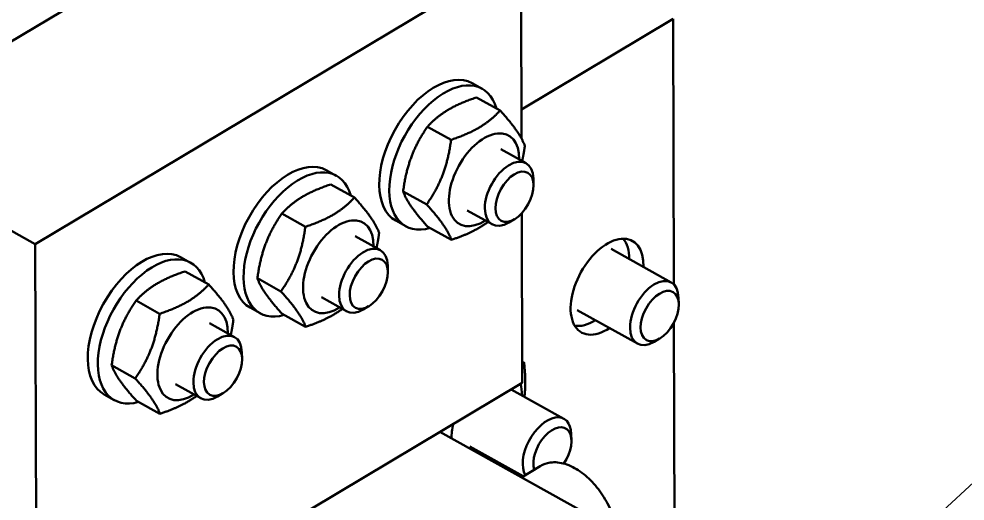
# Model space of a CAD drawing. Header units: millimetres. Extents: x -1901 to 2520, y -3919 to 1782.
# Drawn here: x 2050.2 to 2082.72, y 768.68 to 785.24 of the extents above; entities that cross this region are included whole.
import ezdxf

# ---------------------------------------------------------------- set-up
doc = ezdxf.new("R2010")
doc.units = ezdxf.units.MM
doc.header["$LTSCALE"] = 6
for name, color, linetype, lineweight in [('Detail Boundary (ISO)', 7, 'Continuous', 25), ('Symbol (ISO)', 7, 'Continuous', 25), ('Visible (ISO)', 7, 'Continuous', 50)]:
    doc.layers.add(name, color=color, linetype=linetype, lineweight=lineweight)

# ---------------------------------------------------------------- blocks, each defined once
blk = doc.blocks.new('2dDetail0')
at = {"layer": 'Detail Boundary (ISO)'}
blk.add_circle((337.4844, 121.5338), 15.1305, dxfattribs=at)
blk = doc.blocks.new('Balloon31')
at = {"layer": 'Symbol (ISO)'}
blk.add_line((344.6624, 125.9038), (356.0692, 136.4539), dxfattribs=at)

msp = doc.modelspace()

# ---------------------------------------------------------------- linework, layer by layer
at = {"layer": 'Visible (ISO)'}
for p, q in [((2060.988, 791.055), (2046.507, 782.42)), ((2067.454, 787.463), (2050.759, 777.509)), ((2067.471, 781.131), (2067.454, 787.463)), ((2072.685, 785.236), (2067.468, 782.126)), ((2072.71, 776.119), (2072.685, 785.236)), ((2065.771, 783.033), (2066.116, 782.841)), ((2066.738, 782.092), (2065.927, 782.543)), ((2065.051, 781.087), (2064.24, 781.537)), ((2066.766, 780.763), (2067.629, 780.285)), ((2046.412, 779.924), (2050.759, 777.509)), ((2060.762, 780.046), (2061.107, 779.855)), ((2061.73, 779.106), (2060.919, 779.557)), ((2067.886, 779.546), (2067.88, 779.761)), ((2064.213, 778.866), (2063.402, 779.317)), ((2060.043, 778.1), (2059.232, 778.551)), ((2065.601, 778.665), (2066.463, 778.187)), ((2067.494, 772.744), (2067.478, 778.564)), ((2063.148, 778.312), (2063.493, 778.121)), ((2067.226, 778.358), (2067.04, 778.249)), ((2065.061, 777.652), (2064.25, 778.103)), ((2061.758, 777.777), (2062.62, 777.298)), ((2050.759, 777.509), (2050.799, 762.79)), ((2070.55, 777.338), (2072.619, 776.189)), ((2055.754, 777.06), (2056.098, 776.868)), ((2062.878, 776.559), (2062.872, 776.775)), ((2056.721, 776.12), (2055.91, 776.57)), ((2059.204, 775.88), (2058.393, 776.331)), ((2060.592, 775.679), (2061.454, 775.2)), ((2072.876, 775.45), (2072.87, 775.666)), ((2055.034, 775.114), (2054.223, 775.565)), ((2058.14, 775.326), (2058.485, 775.134)), ((2062.218, 775.372), (2062.032, 775.263)), ((2060.052, 774.666), (2059.241, 775.116)), ((2069.384, 775.24), (2071.453, 774.091)), ((2056.749, 774.791), (2057.611, 774.312)), ((2072.744, 763.568), (2072.713, 774.819)), ((2072.217, 774.263), (2072.03, 774.154)), ((2057.869, 773.573), (2057.863, 773.789)), ((2054.196, 772.894), (2053.385, 773.344)), ((2067.492, 773.472), (2067.56, 773.435)), ((2050.799, 762.79), (2067.494, 772.744)), ((2055.584, 772.693), (2056.446, 772.214)), ((2057.209, 772.386), (2057.023, 772.277)), ((2067.113, 772.517), (2068.931, 771.508)), ((2053.131, 772.339), (2053.476, 772.148)), ((2055.044, 771.68), (2054.233, 772.13)), ((2064.663, 771.056), (2069.633, 768.294)), ((2069.188, 770.769), (2069.182, 770.984)), ((2065.696, 770.559), (2067.533, 769.538)), ((2068.117, 769.886), (2067.466, 769.498))]:
    msp.add_line(p, q, dxfattribs=at)
for centre, major_axis, start_param, end_param in [((2064.46, 780.672), (-1.311, -2.36), 3.141593, 6.283185), ((2064.804, 780.481), (-1.311, -2.36), 2.625267, 6.799511), ((2066.184, 779.714), (0.845, 1.521), 5.473402, 10.234562), ((2067.046, 779.236), (0.583, 1.049), 5.51712, 10.190843), ((2059.451, 777.686), (-1.311, -2.36), 3.141593, 6.283185), ((2059.796, 777.494), (-1.311, -2.36), 2.625267, 6.799511), ((2061.175, 776.728), (0.845, 1.521), 5.473402, 10.234562), ((2070.411, 776.043), (-0.874, -1.573), 2.300524, 7.124254), ((2069.967, 776.289), (0.845, 1.521), 5.473402, 6.094581), ((2054.442, 774.7), (-1.311, -2.36), 3.141593, 6.283185), ((2054.787, 774.508), (-1.311, -2.36), 2.625267, 6.799511), ((2062.037, 776.249), (0.583, 1.049), 5.51712, 10.190843), ((2072.036, 775.14), (0.583, 1.049), 5.51712, 10.190843), ((2056.167, 773.742), (0.845, 1.521), 5.473402, 10.234562), ((2069.967, 776.289), (-0.845, -1.521), 0.188604, 0.809784), ((2057.029, 773.263), (0.583, 1.049), 5.51712, 10.190843), ((2066.279, 771.608), (0.845, 1.521), 5.473402, 5.781249), ((2068.348, 770.459), (0.583, 1.049), 5.51712, 9.08802), ((2066.279, 771.608), (-0.845, -1.521), 5.19543, 5.5285), ((2068.533, 770.356), (0.458, 0.824), 4.556479, 8.920962), ((2066.279, 771.608), (0.845, 1.521), 3.896278, 3.951376)]:
    msp.add_ellipse(centre, major_axis=major_axis, ratio=0.569764, start_param=start_param, end_param=end_param, dxfattribs=at)
for centre in [(2067.231, 779.133), (2062.222, 776.146), (2072.221, 775.037), (2057.214, 773.16)]:
    msp.add_ellipse(centre, major_axis=(0.458, 0.824), ratio=0.569764, dxfattribs=at)
for points, weights in [([(2065.927, 782.543), (2064.832, 782.18), (2064.24, 781.537)], [1, 1.15470053838, 1]), ([(2065.051, 781.087), (2066.146, 781.45), (2066.738, 782.092)], [1, 1.15470053838, 1]), ([(2066.738, 782.092), (2067.414, 781.346), (2067.586, 780.878)], [1, 1.15470053838, 1]), ([(2064.24, 781.537), (2063.57, 780.567), (2063.402, 779.317)], [1, 1.15470053838, 1]), ([(2064.213, 778.866), (2064.884, 779.837), (2065.051, 781.087)], [1, 1.15470053838, 1]), ([(2067.586, 780.878), (2067.549, 780.601), (2067.496, 780.358)], [1, 1.0306556017, 1.04916171866]), ([(2060.919, 779.557), (2059.824, 779.193), (2059.232, 778.551)], [1, 1.15470053838, 1]), ([(2063.402, 779.317), (2063.574, 778.85), (2064.25, 778.103)], [1, 1.15470053838, 1]), ([(2060.043, 778.1), (2061.138, 778.463), (2061.73, 779.106)], [1, 1.15470053838, 1]), ([(2061.73, 779.106), (2062.405, 778.359), (2062.578, 777.892)], [1, 1.15470053838, 1]), ([(2065.061, 777.652), (2064.888, 778.12), (2064.213, 778.866)], [1, 1.15470053838, 1]), ([(2059.232, 778.551), (2058.561, 777.58), (2058.393, 776.331)], [1, 1.15470053838, 1]), ([(2066.318, 778.267), (2065.847, 777.913), (2065.061, 777.652)], [1.06646153698, 1.10637175033, 1]), ([(2059.204, 775.88), (2059.875, 776.85), (2060.043, 778.1)], [1, 1.15470053838, 1]), ([(2062.578, 777.892), (2062.541, 777.614), (2062.488, 777.372)], [1, 1.0306556017, 1.04916171866]), ([(2055.91, 776.57), (2054.815, 776.207), (2054.223, 775.565)], [1, 1.15470053838, 1]), ([(2058.393, 776.331), (2058.566, 775.863), (2059.241, 775.116)], [1, 1.15470053838, 1]), ([(2055.034, 775.114), (2056.129, 775.477), (2056.721, 776.12)], [1, 1.15470053838, 1]), ([(2056.721, 776.12), (2057.397, 775.373), (2057.569, 774.906)], [1, 1.15470053838, 1]), ([(2060.052, 774.666), (2059.88, 775.133), (2059.204, 775.88)], [1, 1.15470053838, 1]), ([(2054.223, 775.565), (2053.552, 774.594), (2053.385, 773.344)], [1, 1.15470053838, 1]), ([(2054.196, 772.894), (2054.866, 773.864), (2055.034, 775.114)], [1, 1.15470053838, 1]), ([(2061.31, 775.281), (2060.838, 774.927), (2060.052, 774.666)], [1.06646153698, 1.10637175033, 1]), ([(2057.569, 774.906), (2057.532, 774.628), (2057.479, 774.385)], [1, 1.0306556017, 1.04916171866]), ([(2053.385, 773.344), (2053.557, 772.877), (2054.233, 772.13)], [1, 1.15470053838, 1]), ([(2067.492, 773.449), (2067.526, 773.441), (2067.56, 773.435)], [1.02025555116, 1.01089508272, 1]), ([(2067.56, 773.435), (2067.634, 772.769), (2067.571, 772.263)], [1, 1.0807965364, 1.07719672405]), ([(2055.044, 771.68), (2054.871, 772.147), (2054.196, 772.894)], [1, 1.15470053838, 1]), ([(2056.301, 772.294), (2055.83, 771.94), (2055.044, 771.68)], [1.06646153698, 1.10637175033, 1]), ([(2064.68, 771.046), (2064.681, 771.057), (2064.682, 771.068)], [1.07728136881, 1.07733163303, 1.07734522849]), ([(2066.412, 770.161), (2066.385, 770.138), (2066.358, 770.114)], [1.06842189833, 1.06674827936, 1.06476094129])]:
    msp.add_rational_spline(points, weights, degree=2, dxfattribs=at)
msp.add_open_spline([(2070.268, 766.279), (2070.382, 766.347), (2070.48, 766.441), (2070.639, 766.674), (2070.696, 766.815), (2070.769, 767.139), (2070.778, 767.326), (2070.743, 767.721), (2070.697, 767.93), (2070.556, 768.344), (2070.462, 768.549), (2070.236, 768.935), (2070.103, 769.117), (2069.812, 769.442), (2069.653, 769.585), (2069.319, 769.816), (2069.145, 769.904), (2068.799, 770.009), (2068.626, 770.028), (2068.339, 769.989), (2068.222, 769.949), (2068.117, 769.886)], degree=3, knots=[5.502899, 5.502899, 5.502899, 5.502899, 5.768902, 5.768902, 6.057911, 6.057911, 6.385182, 6.385182, 6.724205, 6.724205, 7.061026, 7.061026, 7.396306, 7.396306, 7.732914, 7.732914, 8.071943, 8.071943, 8.400692, 8.400692, 8.644492, 8.644492, 8.644492, 8.644492], dxfattribs=at)

# ---------------------------------------------------------------- block references
at = {"layer": 'Detail Boundary (ISO)', "xscale": 6, "yscale": 6, "zscale": 6}
msp.add_blockref('2dDetail0', (0, 0), dxfattribs=at)
at = {"layer": 'Symbol (ISO)', "xscale": 6, "yscale": 6, "zscale": 6}
msp.add_blockref('Balloon31', (0, 0), dxfattribs=at)

doc.saveas('drawing.dxf')
